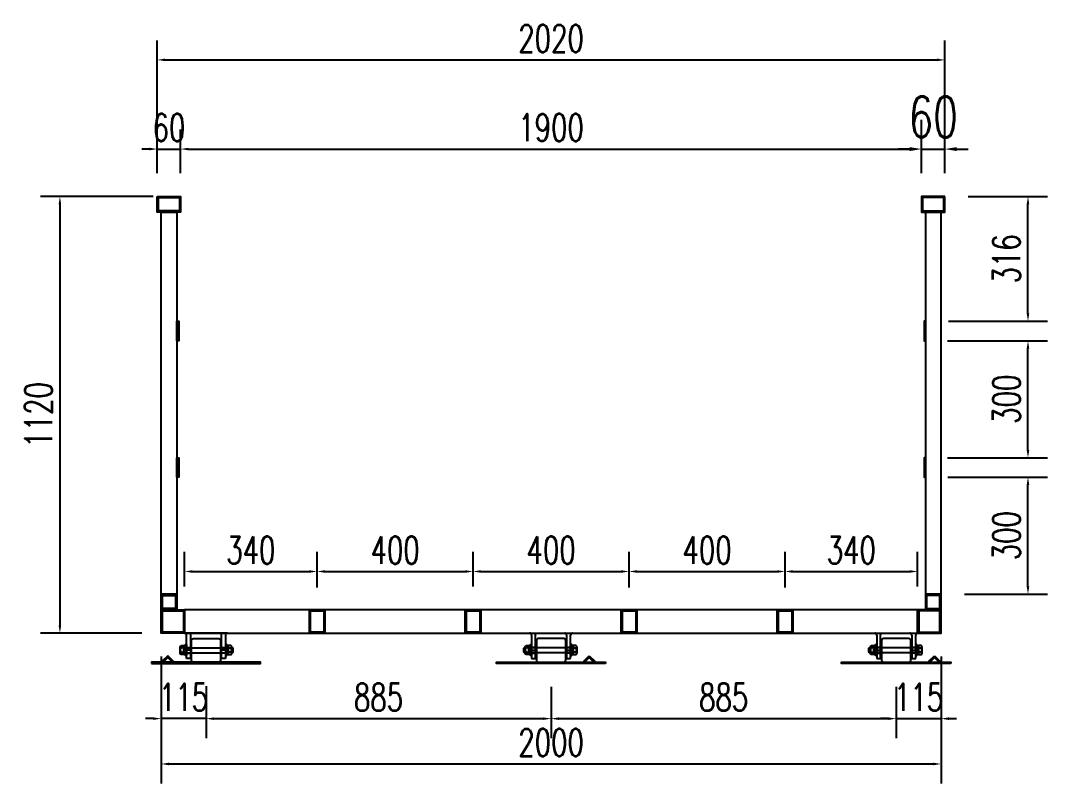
# Model space of a CAD drawing. Header units: millimetres. Extents: x -1442555 to -1216736, y 1446954 to 1531173.
# Drawn here: x -1219370 to -1216736, y 1477213 to 1479170 of the extents above; entities that cross this region are included whole.
import ezdxf

# ---------------------------------------------------------------- set-up
doc = ezdxf.new("R2010")
doc.units = ezdxf.units.MM
doc.header["$LTSCALE"] = 10
doc.linetypes.add('ACAD_ISO03W100', pattern=[30, 12, -18])
doc.layers.get('0').update_dxf_attribs({"linetype": 'CONTINUOUS'})
doc.layers.get('DEFPOINTS').update_dxf_attribs({"linetype": 'CONTINUOUS'})
doc.layers.add('PKNG-SIGN', color=7, linetype='CONTINUOUS')
doc.layers.add('W-STEEL_FRAME钢架', color=3, linetype='CONTINUOUS')
doc.styles.add('STANDARD_T3', font='simplex.shx', dxfattribs={"width": 0.7, "bigfont": 'gbcbig.shx'})
doc.dimstyles.new('W&&20', dxfattribs={"dimtxt": 70, "dimasz": 20, "dimexe": 50, "dimexo": 60, "dimgap": 20, "dimtad": 1, "dimdec": 0, "dimzin": 0, "dimdsep": 46, "dimtxsty": 'STANDARD_T3', "dimcen": 0.09, "dimclrd": 1, "dimclre": 1, "dimclrt": 7, "dimazin": 2, "dimtfac": 1, "dimtdec": 0, "dimtix": 1, "dimtmove": 2, "dimatfit": 3, "dimfxl": 100, "dimtolj": 1, "dimtzin": 0, "dimarcsym": 0})
doc.dimstyles.new('W&&30', dxfattribs={"dimtxt": 105, "dimasz": 30, "dimexe": 75, "dimexo": 90, "dimgap": 30, "dimtad": 1, "dimdec": 0, "dimzin": 0, "dimdsep": 46, "dimtxsty": 'STANDARD_T3', "dimcen": 0.09, "dimclrd": 1, "dimclre": 1, "dimclrt": 7, "dimazin": 2, "dimtfac": 1, "dimtdec": 0, "dimtix": 1, "dimtmove": 2, "dimatfit": 3, "dimfxl": 100, "dimtolj": 1, "dimtzin": 0, "dimarcsym": 0})

# ---------------------------------------------------------------- blocks, each defined once
blk = doc.blocks.new('*D184')
at = {"layer": 'DEFPOINTS', "color": 0, "transparency": 16777216}
for p in [(-1217052.5, 1478348.9), (-1216786.3, 1478348.9), (-1217052.5, 1478048.9)]:
    blk.add_point(p, dxfattribs=at)
at = {"layer": 'W-STEEL_FRAME钢架', "color": 1, "lineweight": -2, "transparency": 16777216}
for p, q in [((-1216992.5, 1478348.9), (-1216736.3, 1478348.9)), ((-1216786.3, 1478068.9), (-1216786.3, 1478328.9)), ((-1216992.5, 1478048.9), (-1216736.3, 1478048.9))]:
    blk.add_line(p, q, dxfattribs=at)
at = {"layer": 'W-STEEL_FRAME钢架', "color": 1, "transparency": 16777216}
for points in [[(-1216789.6, 1478328.9), (-1216782.9, 1478328.9), (-1216786.3, 1478348.9)], [(-1216789.6, 1478068.9), (-1216782.9, 1478068.9), (-1216786.3, 1478048.9)]]:
    blk.add_solid(points, dxfattribs=at)
at = {"layer": 'W-STEEL_FRAME钢架', "color": 7, "transparency": 16777216, "insert": (-1216841.3, 1478198.9), "char_height": 70, "attachment_point": 5, "rotation": 90, "style": 'STANDARD_T3'}
blk.add_mtext('\\A1;300', dxfattribs=at)
blk = doc.blocks.new('*D185')
at = {"layer": 'DEFPOINTS', "color": 0, "transparency": 16777216}
for p in [(-1216999.9, 1478718.9), (-1216786.3, 1478718.9), (-1217049.9, 1478398.9)]:
    blk.add_point(p, dxfattribs=at)
at = {"layer": 'W-STEEL_FRAME钢架', "color": 1, "lineweight": -2, "transparency": 16777216}
for p, q in [((-1216939.9, 1478718.9), (-1216736.3, 1478718.9)), ((-1216786.3, 1478418.9), (-1216786.3, 1478698.9)), ((-1216989.9, 1478398.9), (-1216736.3, 1478398.9))]:
    blk.add_line(p, q, dxfattribs=at)
at = {"layer": 'W-STEEL_FRAME钢架', "color": 1, "transparency": 16777216}
for points in [[(-1216789.6, 1478698.9), (-1216782.9, 1478698.9), (-1216786.3, 1478718.9)], [(-1216789.6, 1478418.9), (-1216782.9, 1478418.9), (-1216786.3, 1478398.9)]]:
    blk.add_solid(points, dxfattribs=at)
at = {"layer": 'W-STEEL_FRAME钢架', "color": 7, "transparency": 16777216, "insert": (-1216841.3, 1478558.9), "char_height": 70, "attachment_point": 5, "rotation": 90, "style": 'STANDARD_T3'}
blk.add_mtext('\\A1;316', dxfattribs=at)
blk = doc.blocks.new('*D186')
at = {"layer": 'DEFPOINTS', "color": 0, "transparency": 16777216}
for p in [(-1218609.2, 1477757.1), (-1218949.2, 1477658.9), (-1218609.2, 1477655.9)]:
    blk.add_point(p, dxfattribs=at)
at = {"layer": 'W-STEEL_FRAME钢架', "color": 1, "lineweight": -2, "transparency": 16777216}
for p, q in [((-1218949.2, 1477718.9), (-1218949.2, 1477807.1)), ((-1218609.2, 1477715.9), (-1218609.2, 1477807.1)), ((-1218929.2, 1477757.1), (-1218629.2, 1477757.1))]:
    blk.add_line(p, q, dxfattribs=at)
at = {"layer": 'W-STEEL_FRAME钢架', "color": 1, "transparency": 16777216}
for points in [[(-1218929.2, 1477760.4), (-1218929.2, 1477753.8), (-1218949.2, 1477757.1)], [(-1218629.2, 1477760.4), (-1218629.2, 1477753.8), (-1218609.2, 1477757.1)]]:
    blk.add_solid(points, dxfattribs=at)
at = {"layer": 'W-STEEL_FRAME钢架', "color": 7, "transparency": 16777216, "insert": (-1218779.2, 1477812.1), "char_height": 70, "attachment_point": 5, "style": 'STANDARD_T3'}
blk.add_mtext('\\A1;340', dxfattribs=at)
blk = doc.blocks.new('*D187')
at = {"layer": 'DEFPOINTS', "color": 0, "transparency": 16777216}
for p in [(-1217052.2, 1477998.9), (-1216786.3, 1477998.9), (-1217009.4, 1477698.9)]:
    blk.add_point(p, dxfattribs=at)
at = {"layer": 'W-STEEL_FRAME钢架', "color": 1, "lineweight": -2, "transparency": 16777216}
for p, q in [((-1216992.2, 1477998.9), (-1216736.3, 1477998.9)), ((-1216786.3, 1477718.9), (-1216786.3, 1477978.9)), ((-1216949.4, 1477698.9), (-1216736.3, 1477698.9))]:
    blk.add_line(p, q, dxfattribs=at)
at = {"layer": 'W-STEEL_FRAME钢架', "color": 1, "transparency": 16777216}
for points in [[(-1216789.6, 1477978.9), (-1216782.9, 1477978.9), (-1216786.3, 1477998.9)], [(-1216789.6, 1477718.9), (-1216782.9, 1477718.9), (-1216786.3, 1477698.9)]]:
    blk.add_solid(points, dxfattribs=at)
at = {"layer": 'W-STEEL_FRAME钢架', "color": 7, "transparency": 16777216, "insert": (-1216841.3, 1477848.9), "char_height": 70, "attachment_point": 5, "rotation": 90, "style": 'STANDARD_T3'}
blk.add_mtext('\\A1;300', dxfattribs=at)
blk = doc.blocks.new('*D188')
at = {"layer": 'DEFPOINTS', "color": 0, "transparency": 16777216}
for p in [(-1218969.3, 1478718.9), (-1219268.9, 1477598.9), (-1218999.2, 1477598.9)]:
    blk.add_point(p, dxfattribs=at)
at = {"layer": 'W-STEEL_FRAME钢架', "color": 1, "lineweight": -2, "transparency": 16777216}
for p, q in [((-1219029.3, 1478718.9), (-1219318.9, 1478718.9)), ((-1219268.9, 1478698.9), (-1219268.9, 1477618.9)), ((-1219059.2, 1477598.9), (-1219318.9, 1477598.9))]:
    blk.add_line(p, q, dxfattribs=at)
at = {"layer": 'W-STEEL_FRAME钢架', "color": 1, "transparency": 16777216}
for points in [[(-1219272.2, 1478698.9), (-1219265.6, 1478698.9), (-1219268.9, 1478718.9)], [(-1219272.2, 1477618.9), (-1219265.6, 1477618.9), (-1219268.9, 1477598.9)]]:
    blk.add_solid(points, dxfattribs=at)
at = {"layer": 'W-STEEL_FRAME钢架', "color": 7, "transparency": 16777216, "insert": (-1219323.9, 1478158.9), "char_height": 70, "attachment_point": 5, "rotation": 90, "style": 'STANDARD_T3'}
blk.add_mtext('\\A1;1120', dxfattribs=at)
blk = doc.blocks.new('*D189')
at = {"layer": 'DEFPOINTS', "color": 0, "transparency": 16777216}
for p in [(-1217059.4, 1478840.5), (-1218959.2, 1478718.9), (-1217059.4, 1478718.9)]:
    blk.add_point(p, dxfattribs=at)
at = {"layer": 'W-STEEL_FRAME钢架', "color": 1, "lineweight": -2, "transparency": 16777216}
for p, q in [((-1218959.2, 1478778.9), (-1218959.2, 1478890.5)), ((-1217059.4, 1478778.9), (-1217059.4, 1478890.5)), ((-1218939.2, 1478840.5), (-1217079.4, 1478840.5))]:
    blk.add_line(p, q, dxfattribs=at)
at = {"layer": 'W-STEEL_FRAME钢架', "color": 1, "transparency": 16777216}
for points in [[(-1218939.2, 1478843.9), (-1218939.2, 1478837.2), (-1218959.2, 1478840.5)], [(-1217079.4, 1478843.9), (-1217079.4, 1478837.2), (-1217059.4, 1478840.5)]]:
    blk.add_solid(points, dxfattribs=at)
at = {"layer": 'W-STEEL_FRAME钢架', "color": 7, "transparency": 16777216, "insert": (-1218009.3, 1478895.5), "char_height": 70, "attachment_point": 5, "style": 'STANDARD_T3'}
blk.add_mtext('\\A1;1900', dxfattribs=at)
blk = doc.blocks.new('*D190')
at = {"layer": 'DEFPOINTS', "color": 0, "transparency": 16777216}
for p in [(-1216999.4, 1479069.2), (-1219019.2, 1478718.9), (-1216999.4, 1478718.9)]:
    blk.add_point(p, dxfattribs=at)
at = {"layer": 'W-STEEL_FRAME钢架', "color": 1, "lineweight": -2, "transparency": 16777216}
for p, q in [((-1219019.2, 1478778.9), (-1219019.2, 1479119.2)), ((-1216999.4, 1478778.9), (-1216999.4, 1479119.2)), ((-1218999.2, 1479069.2), (-1217019.4, 1479069.2))]:
    blk.add_line(p, q, dxfattribs=at)
at = {"layer": 'W-STEEL_FRAME钢架', "color": 1, "transparency": 16777216}
for points in [[(-1218999.2, 1479072.6), (-1218999.2, 1479065.9), (-1219019.2, 1479069.2)], [(-1217019.4, 1479072.6), (-1217019.4, 1479065.9), (-1216999.4, 1479069.2)]]:
    blk.add_solid(points, dxfattribs=at)
at = {"layer": 'W-STEEL_FRAME钢架', "color": 7, "transparency": 16777216, "insert": (-1218009.3, 1479124.2), "char_height": 70, "attachment_point": 5, "style": 'STANDARD_T3'}
blk.add_mtext('\\A1;2020', dxfattribs=at)
blk = doc.blocks.new('*U140')
for points in [[(-20, 30), (20, 30), (20, -30), (-20, -30)], [(-17, 27), (17, 27), (17, -27), (-17, -27)]]:
    blk.add_lwpolyline(points, close=True)
blk = doc.blocks.new('*U139')
at = {"color": 0, "linetype": 'ByBlock', "lineweight": -2}
for p in [(0, 0), (400, 0), (800, 0)]:
    blk.add_blockref('*U140', p, dxfattribs=at)
at = {"color": 0, "linetype": 'ByBlock', "lineweight": -2, "transparency": 16777216}
blk.add_blockref('*U140', (1200, 0), dxfattribs=at)
blk = doc.blocks.new('*D247')
at = {"layer": 'DEFPOINTS', "color": 0, "transparency": 16777216}
for p in [(-1218959.2, 1478840.5), (-1219019.2, 1478718.9), (-1218959.2, 1478718.9)]:
    blk.add_point(p, dxfattribs=at)
at = {"layer": 'W-STEEL_FRAME钢架', "color": 1, "lineweight": -2, "transparency": 16777216}
for p, q in [((-1219019.2, 1478778.9), (-1219019.2, 1478890.5)), ((-1218959.2, 1478778.9), (-1218959.2, 1478890.5)), ((-1219039.2, 1478840.5), (-1219059.2, 1478840.5)), ((-1219019.2, 1478840.5), (-1218959.2, 1478840.5)), ((-1218939.2, 1478840.5), (-1218919.2, 1478840.5))]:
    blk.add_line(p, q, dxfattribs=at)
at = {"layer": 'W-STEEL_FRAME钢架', "color": 1, "transparency": 16777216}
for points in [[(-1219039.2, 1478843.9), (-1219039.2, 1478837.2), (-1219019.2, 1478840.5)], [(-1218939.2, 1478843.9), (-1218939.2, 1478837.2), (-1218959.2, 1478840.5)]]:
    blk.add_solid(points, dxfattribs=at)
at = {"layer": 'W-STEEL_FRAME钢架', "color": 7, "transparency": 16777216, "insert": (-1218989.2, 1478895.5), "char_height": 70, "attachment_point": 5, "style": 'STANDARD_T3'}
blk.add_mtext('\\A1;60', dxfattribs=at)
blk = doc.blocks.new('*D238')
at = {"layer": 'DEFPOINTS', "color": 0, "transparency": 16777216}
for p in [(-1219009.2, 1477598.9), (-1217009.2, 1477598.9), (-1217009.2, 1477263.4)]:
    blk.add_point(p, dxfattribs=at)
at = {"layer": 'W-STEEL_FRAME钢架', "color": 1, "lineweight": -2, "transparency": 16777216}
for p, q in [((-1219009.2, 1477538.9), (-1219009.2, 1477213.4)), ((-1217009.2, 1477538.9), (-1217009.2, 1477213.4)), ((-1218989.2, 1477263.4), (-1217029.2, 1477263.4))]:
    blk.add_line(p, q, dxfattribs=at)
at = {"layer": 'W-STEEL_FRAME钢架', "color": 1, "transparency": 16777216}
for points in [[(-1218989.2, 1477266.8), (-1218989.2, 1477260.1), (-1219009.2, 1477263.4)], [(-1217029.2, 1477266.8), (-1217029.2, 1477260.1), (-1217009.2, 1477263.4)]]:
    blk.add_solid(points, dxfattribs=at)
at = {"layer": 'W-STEEL_FRAME钢架', "color": 7, "transparency": 16777216, "insert": (-1218009.2, 1477318.4), "char_height": 70, "attachment_point": 5, "style": 'STANDARD_T3'}
blk.add_mtext('\\A1;2000', dxfattribs=at)
blk = doc.blocks.new('*D239')
at = {"color": 1, "lineweight": -2, "transparency": 16777216}
for p, q in [((-1218894.2, 1477462.9), (-1218894.2, 1477329.7)), ((-1218009.3, 1477460.9), (-1218009.3, 1477329.7)), ((-1218874.2, 1477379.7), (-1218029.3, 1477379.7))]:
    blk.add_line(p, q, dxfattribs=at)
at = {"color": 1, "transparency": 16777216}
for points in [[(-1218874.2, 1477383), (-1218874.2, 1477376.3), (-1218894.2, 1477379.7)], [(-1218029.3, 1477383), (-1218029.3, 1477376.3), (-1218009.3, 1477379.7)]]:
    blk.add_solid(points, dxfattribs=at)
at = {"layer": 'DEFPOINTS', "color": 0, "transparency": 16777216}
for p in [(-1218894.2, 1477522.9), (-1218009.3, 1477520.9), (-1218009.3, 1477379.7)]:
    blk.add_point(p, dxfattribs=at)
at = {"color": 7, "transparency": 16777216, "insert": (-1218451.7, 1477434.7), "char_height": 70, "attachment_point": 5, "style": 'STANDARD_T3'}
blk.add_mtext('\\A1;885', dxfattribs=at)
blk = doc.blocks.new('*D240')
at = {"color": 1, "lineweight": -2, "transparency": 16777216}
for p, q in [((-1218009.3, 1477460.9), (-1218009.3, 1477329.7)), ((-1217124.2, 1477460.9), (-1217124.2, 1477329.7)), ((-1217989.3, 1477379.7), (-1217144.2, 1477379.7))]:
    blk.add_line(p, q, dxfattribs=at)
at = {"color": 1, "transparency": 16777216}
for points in [[(-1217989.3, 1477383), (-1217989.3, 1477376.3), (-1218009.3, 1477379.7)], [(-1217144.2, 1477383), (-1217144.2, 1477376.3), (-1217124.2, 1477379.7)]]:
    blk.add_solid(points, dxfattribs=at)
at = {"layer": 'DEFPOINTS', "color": 0, "transparency": 16777216}
for p in [(-1218009.3, 1477520.9), (-1217124.2, 1477520.9), (-1217124.2, 1477379.7)]:
    blk.add_point(p, dxfattribs=at)
at = {"color": 7, "transparency": 16777216, "insert": (-1217566.7, 1477434.7), "char_height": 70, "attachment_point": 5, "style": 'STANDARD_T3'}
blk.add_mtext('\\A1;885', dxfattribs=at)
blk = doc.blocks.new('*D241')
at = {"color": 1, "lineweight": -2, "transparency": 16777216}
for p, q in [((-1217009.2, 1477538.9), (-1217009.2, 1477329.7)), ((-1217124.2, 1477460.9), (-1217124.2, 1477329.7)), ((-1217144.2, 1477379.7), (-1217164.2, 1477379.7)), ((-1217124.2, 1477379.7), (-1217009.2, 1477379.7)), ((-1216989.2, 1477379.7), (-1216969.2, 1477379.7))]:
    blk.add_line(p, q, dxfattribs=at)
at = {"color": 1, "transparency": 16777216}
for points in [[(-1217144.2, 1477383), (-1217144.2, 1477376.3), (-1217124.2, 1477379.7)], [(-1216989.2, 1477383), (-1216989.2, 1477376.3), (-1217009.2, 1477379.7)]]:
    blk.add_solid(points, dxfattribs=at)
at = {"layer": 'DEFPOINTS', "color": 0, "transparency": 16777216}
for p in [(-1217009.2, 1477598.9), (-1217124.2, 1477520.9), (-1217009.2, 1477379.7)]:
    blk.add_point(p, dxfattribs=at)
at = {"color": 7, "transparency": 16777216, "insert": (-1217066.7, 1477434.7), "char_height": 70, "attachment_point": 5, "style": 'STANDARD_T3'}
blk.add_mtext('\\A1;115', dxfattribs=at)
blk = doc.blocks.new('*D242')
at = {"color": 1, "lineweight": -2, "transparency": 16777216}
for p, q in [((-1219009.2, 1477538.9), (-1219009.2, 1477329.7)), ((-1218894.2, 1477462.9), (-1218894.2, 1477329.7)), ((-1219029.2, 1477379.7), (-1219049.2, 1477379.7)), ((-1218894.2, 1477379.7), (-1219009.2, 1477379.7)), ((-1218874.2, 1477379.7), (-1218854.2, 1477379.7))]:
    blk.add_line(p, q, dxfattribs=at)
at = {"color": 1, "transparency": 16777216}
for points in [[(-1219029.2, 1477383), (-1219029.2, 1477376.3), (-1219009.2, 1477379.7)], [(-1218874.2, 1477383), (-1218874.2, 1477376.3), (-1218894.2, 1477379.7)]]:
    blk.add_solid(points, dxfattribs=at)
at = {"layer": 'DEFPOINTS', "color": 0, "transparency": 16777216}
for p in [(-1219009.2, 1477598.9), (-1218894.2, 1477522.9), (-1219009.2, 1477379.7)]:
    blk.add_point(p, dxfattribs=at)
at = {"color": 7, "transparency": 16777216, "insert": (-1218951.7, 1477434.7), "char_height": 70, "attachment_point": 5, "style": 'STANDARD_T3'}
blk.add_mtext('\\A1;115', dxfattribs=at)
blk = doc.blocks.new('*D210')
at = {"layer": 'DEFPOINTS', "color": 0, "transparency": 16777216}
for p in [(-1218209.2, 1477757.1), (-1218609.2, 1477655.9), (-1218209.2, 1477658.9)]:
    blk.add_point(p, dxfattribs=at)
at = {"layer": 'W-STEEL_FRAME钢架', "color": 1, "lineweight": -2, "transparency": 16777216}
for p, q in [((-1218609.2, 1477715.9), (-1218609.2, 1477807.1)), ((-1218209.2, 1477718.9), (-1218209.2, 1477807.1)), ((-1218589.2, 1477757.1), (-1218229.2, 1477757.1))]:
    blk.add_line(p, q, dxfattribs=at)
at = {"layer": 'W-STEEL_FRAME钢架', "color": 1, "transparency": 16777216}
for points in [[(-1218589.2, 1477760.4), (-1218589.2, 1477753.8), (-1218609.2, 1477757.1)], [(-1218229.2, 1477760.4), (-1218229.2, 1477753.8), (-1218209.2, 1477757.1)]]:
    blk.add_solid(points, dxfattribs=at)
at = {"layer": 'W-STEEL_FRAME钢架', "color": 7, "transparency": 16777216, "insert": (-1218409.2, 1477812.1), "char_height": 70, "attachment_point": 5, "style": 'STANDARD_T3'}
blk.add_mtext('\\A1;400', dxfattribs=at)
blk = doc.blocks.new('*D211')
at = {"layer": 'DEFPOINTS', "color": 0, "transparency": 16777216}
for p in [(-1217809.2, 1477757.1), (-1218209.2, 1477658.9), (-1217809.2, 1477655.9)]:
    blk.add_point(p, dxfattribs=at)
at = {"layer": 'W-STEEL_FRAME钢架', "color": 1, "lineweight": -2, "transparency": 16777216}
for p, q in [((-1218209.2, 1477718.9), (-1218209.2, 1477807.1)), ((-1217809.2, 1477715.9), (-1217809.2, 1477807.1)), ((-1218189.2, 1477757.1), (-1217829.2, 1477757.1))]:
    blk.add_line(p, q, dxfattribs=at)
at = {"layer": 'W-STEEL_FRAME钢架', "color": 1, "transparency": 16777216}
for points in [[(-1218189.2, 1477760.4), (-1218189.2, 1477753.8), (-1218209.2, 1477757.1)], [(-1217829.2, 1477760.4), (-1217829.2, 1477753.8), (-1217809.2, 1477757.1)]]:
    blk.add_solid(points, dxfattribs=at)
at = {"layer": 'W-STEEL_FRAME钢架', "color": 7, "transparency": 16777216, "insert": (-1218009.2, 1477812.1), "char_height": 70, "attachment_point": 5, "style": 'STANDARD_T3'}
blk.add_mtext('\\A1;400', dxfattribs=at)
blk = doc.blocks.new('*D212')
at = {"layer": 'DEFPOINTS', "color": 0, "transparency": 16777216}
for p in [(-1217409.2, 1477757.1), (-1217809.2, 1477655.9), (-1217409.2, 1477655.9)]:
    blk.add_point(p, dxfattribs=at)
at = {"layer": 'W-STEEL_FRAME钢架', "color": 1, "lineweight": -2, "transparency": 16777216}
for p, q in [((-1217809.2, 1477715.9), (-1217809.2, 1477807.1)), ((-1217409.2, 1477715.9), (-1217409.2, 1477807.1)), ((-1217789.2, 1477757.1), (-1217429.2, 1477757.1))]:
    blk.add_line(p, q, dxfattribs=at)
at = {"layer": 'W-STEEL_FRAME钢架', "color": 1, "transparency": 16777216}
for points in [[(-1217789.2, 1477760.4), (-1217789.2, 1477753.8), (-1217809.2, 1477757.1)], [(-1217429.2, 1477760.4), (-1217429.2, 1477753.8), (-1217409.2, 1477757.1)]]:
    blk.add_solid(points, dxfattribs=at)
at = {"layer": 'W-STEEL_FRAME钢架', "color": 7, "transparency": 16777216, "insert": (-1217609.2, 1477812.1), "char_height": 70, "attachment_point": 5, "style": 'STANDARD_T3'}
blk.add_mtext('\\A1;400', dxfattribs=at)
blk = doc.blocks.new('*D213')
at = {"layer": 'DEFPOINTS', "color": 0, "transparency": 16777216}
for p in [(-1217069.4, 1477757.1), (-1217409.2, 1477655.9), (-1217069.4, 1477658.9)]:
    blk.add_point(p, dxfattribs=at)
at = {"layer": 'W-STEEL_FRAME钢架', "color": 1, "lineweight": -2, "transparency": 16777216}
for p, q in [((-1217409.2, 1477715.9), (-1217409.2, 1477807.1)), ((-1217069.4, 1477718.9), (-1217069.4, 1477807.1)), ((-1217389.2, 1477757.1), (-1217089.4, 1477757.1))]:
    blk.add_line(p, q, dxfattribs=at)
at = {"layer": 'W-STEEL_FRAME钢架', "color": 1, "transparency": 16777216}
for points in [[(-1217389.2, 1477760.4), (-1217389.2, 1477753.8), (-1217409.2, 1477757.1)], [(-1217089.4, 1477760.4), (-1217089.4, 1477753.8), (-1217069.4, 1477757.1)]]:
    blk.add_solid(points, dxfattribs=at)
at = {"layer": 'W-STEEL_FRAME钢架', "color": 7, "transparency": 16777216, "insert": (-1217239.3, 1477812.1), "char_height": 70, "attachment_point": 5, "style": 'STANDARD_T3'}
blk.add_mtext('\\A1;340', dxfattribs=at)
blk = doc.blocks.new('*D209')
at = {"layer": 'DEFPOINTS', "color": 0, "transparency": 16777216}
for p in [(-1216999.4, 1478840.5), (-1217059.4, 1478718.9), (-1216999.4, 1478718.9)]:
    blk.add_point(p, dxfattribs=at)
at = {"layer": 'PKNG-SIGN', "color": 1, "lineweight": -2, "transparency": 16777216}
for p, q in [((-1217059.4, 1478808.9), (-1217059.4, 1478915.5)), ((-1216999.4, 1478808.9), (-1216999.4, 1478915.5)), ((-1217089.4, 1478840.5), (-1217119.4, 1478840.5)), ((-1217059.4, 1478840.5), (-1216999.4, 1478840.5)), ((-1216969.4, 1478840.5), (-1216939.4, 1478840.5))]:
    blk.add_line(p, q, dxfattribs=at)
at = {"layer": 'PKNG-SIGN', "color": 1, "transparency": 16777216}
for points in [[(-1217089.4, 1478845.5), (-1217089.4, 1478835.5), (-1217059.4, 1478840.5)], [(-1216969.4, 1478845.5), (-1216969.4, 1478835.5), (-1216999.4, 1478840.5)]]:
    blk.add_solid(points, dxfattribs=at)
at = {"layer": 'PKNG-SIGN', "color": 7, "transparency": 16777216, "insert": (-1217029.4, 1478923), "char_height": 105, "attachment_point": 5, "style": 'STANDARD_T3'}
blk.add_mtext('\\A1;60', dxfattribs=at)

msp = doc.modelspace()

# ---------------------------------------------------------------- linework, layer by layer
for p, q in [((-1218839.2, 1477598.9), (-1218949.2, 1477598.9)), ((-1218944.2, 1477533.9), (-1218944.2, 1477593.9)), ((-1218934.2, 1477593.9), (-1218934.2, 1477533.9)), ((-1218844.2, 1477593.9), (-1218844.2, 1477533.9)), ((-1218064.3, 1477598.9), (-1217954.3, 1477598.9)), ((-1218059.3, 1477593.9), (-1218059.3, 1477533.9)), ((-1217969.3, 1477593.9), (-1217969.3, 1477533.9)), ((-1217959.3, 1477533.9), (-1217959.3, 1477593.9)), ((-1217179.2, 1477598.9), (-1217069.2, 1477598.9)), ((-1217174.2, 1477593.9), (-1217174.2, 1477533.9)), ((-1217084.2, 1477593.9), (-1217084.2, 1477533.9)), ((-1217074.2, 1477533.9), (-1217074.2, 1477593.9)), ((-1218960.2, 1477562.4), (-1218960.2, 1477548.4)), ((-1218951.2, 1477560.9), (-1218958.2, 1477560.9)), ((-1218947.2, 1477558.7), (-1218951.2, 1477555.4)), ((-1218947.2, 1477556.4), (-1218951.2, 1477553.1)), ((-1218841.2, 1477558.7), (-1218837.2, 1477555.4)), ((-1218841.2, 1477556.4), (-1218837.2, 1477553.1)), ((-1218837.2, 1477560.9), (-1218830.2, 1477560.9)), ((-1218066.3, 1477560.9), (-1218073.3, 1477560.9)), ((-1218062.3, 1477558.7), (-1218066.3, 1477555.4)), ((-1218062.3, 1477556.4), (-1218066.3, 1477553.1)), ((-1217956.3, 1477558.7), (-1217952.3, 1477555.4)), ((-1217956.3, 1477556.4), (-1217952.3, 1477553.1)), ((-1217952.3, 1477560.9), (-1217945.3, 1477560.9)), ((-1217943.3, 1477562.4), (-1217943.3, 1477548.4)), ((-1217181.2, 1477560.9), (-1217188.2, 1477560.9)), ((-1217177.2, 1477558.7), (-1217181.2, 1477555.4)), ((-1217177.2, 1477556.4), (-1217181.2, 1477553.1)), ((-1217071.2, 1477558.7), (-1217067.2, 1477555.4)), ((-1217071.2, 1477556.4), (-1217067.2, 1477553.1)), ((-1217067.2, 1477560.9), (-1217060.2, 1477560.9)), ((-1217058.2, 1477562.4), (-1217058.2, 1477548.4)), ((-1218958.2, 1477549.9), (-1218951.2, 1477549.9)), ((-1218934.2, 1477533.9), (-1218944.2, 1477533.9)), ((-1218830.2, 1477549.9), (-1218837.2, 1477549.9)), ((-1218073.3, 1477549.9), (-1218066.3, 1477549.9)), ((-1217969.3, 1477533.9), (-1217959.3, 1477533.9)), ((-1217945.3, 1477549.9), (-1217952.3, 1477549.9)), ((-1217188.2, 1477549.9), (-1217181.2, 1477549.9)), ((-1217084.2, 1477533.9), (-1217074.2, 1477533.9)), ((-1217060.2, 1477549.9), (-1217067.2, 1477549.9))]:
    msp.add_line(p, q)
at = {"color": 1}
for p, q in [((-1218944.2, 1477561.9), (-1218934.2, 1477561.9)), ((-1218854.2, 1477561.9), (-1218844.2, 1477561.9)), ((-1218049.3, 1477561.9), (-1218059.3, 1477561.9)), ((-1217959.3, 1477561.9), (-1217969.3, 1477561.9)), ((-1217164.2, 1477561.9), (-1217174.2, 1477561.9)), ((-1217074.2, 1477561.9), (-1217084.2, 1477561.9)), ((-1218944.2, 1477547.9), (-1218934.2, 1477547.9)), ((-1218844.2, 1477547.9), (-1218854.2, 1477547.9)), ((-1218059.3, 1477547.9), (-1218049.3, 1477547.9)), ((-1217959.3, 1477547.9), (-1217969.3, 1477547.9)), ((-1217174.2, 1477547.9), (-1217164.2, 1477547.9)), ((-1217074.2, 1477547.9), (-1217084.2, 1477547.9))]:
    msp.add_line(p, q, dxfattribs=at)
at = {"color": 6, "linetype": 'ACAD_ISO03W100'}
for p, q in [((-1218944.2, 1477560.9), (-1218844.2, 1477560.9)), ((-1217959.3, 1477560.9), (-1218059.3, 1477560.9)), ((-1217074.2, 1477560.9), (-1217174.2, 1477560.9)), ((-1218944.2, 1477548.9), (-1218844.2, 1477548.9)), ((-1217959.3, 1477548.9), (-1218059.3, 1477548.9)), ((-1217074.2, 1477548.9), (-1217174.2, 1477548.9))]:
    msp.add_line(p, q, dxfattribs=at)
at = {"color": 2}
for p, q in [((-1218934.2, 1477554.9), (-1218944.2, 1477554.9)), ((-1218844.2, 1477554.9), (-1218854.2, 1477554.9)), ((-1218059.3, 1477554.9), (-1218049.3, 1477554.9)), ((-1217969.3, 1477554.9), (-1217959.3, 1477554.9)), ((-1217174.2, 1477554.9), (-1217164.2, 1477554.9)), ((-1217084.2, 1477554.9), (-1217074.2, 1477554.9))]:
    msp.add_line(p, q, dxfattribs=at)
at = {"color": 4}
for p, q in [((-1218825.2, 1477561.4), (-1218828.2, 1477561.4)), ((-1218828.2, 1477555.4), (-1218824.2, 1477555.4)), ((-1218075.3, 1477555.4), (-1218079.3, 1477555.4)), ((-1218078.3, 1477561.4), (-1218075.3, 1477561.4)), ((-1217190.2, 1477555.4), (-1217194.2, 1477555.4)), ((-1217193.2, 1477561.4), (-1217190.2, 1477561.4)), ((-1218828.2, 1477549.4), (-1218825.2, 1477549.4)), ((-1218075.3, 1477549.4), (-1218078.3, 1477549.4)), ((-1217190.2, 1477549.4), (-1217193.2, 1477549.4))]:
    msp.add_line(p, q, dxfattribs=at)
for points in [[(-1219019.2, 1478718.9), (-1218959.2, 1478718.9), (-1218959.2, 1478678.9), (-1219019.2, 1478678.9)], [(-1219016.2, 1478715.9), (-1218962.2, 1478715.9), (-1218962.2, 1478681.9), (-1219016.2, 1478681.9)], [(-1216999.4, 1478718.9), (-1217059.4, 1478718.9), (-1217059.4, 1478678.9), (-1216999.4, 1478678.9)], [(-1217002.4, 1478715.9), (-1217056.4, 1478715.9), (-1217056.4, 1478681.9), (-1217002.4, 1478681.9)], [(-1219009.2, 1478678.9), (-1218969.2, 1478678.9), (-1218969.2, 1477698.9), (-1219009.2, 1477698.9)], [(-1217009.2, 1478678.9), (-1217049.2, 1478678.9), (-1217049.2, 1477698.9), (-1217009.2, 1477698.9)], [(-1219009.2, 1477698.9), (-1218969.2, 1477698.9), (-1218969.2, 1477658.9), (-1219009.2, 1477658.9)], [(-1219006.2, 1477695.9), (-1218972.2, 1477695.9), (-1218972.2, 1477661.9), (-1219006.2, 1477661.9)], [(-1217009.2, 1477698.9), (-1217049.2, 1477698.9), (-1217049.2, 1477658.9), (-1217009.2, 1477658.9)], [(-1217012.2, 1477695.9), (-1217046.2, 1477695.9), (-1217046.2, 1477661.9), (-1217012.2, 1477661.9)], [(-1219009.2, 1477658.9), (-1218949.2, 1477658.9), (-1218949.2, 1477598.9), (-1219009.2, 1477598.9)], [(-1219006.2, 1477655.9), (-1218952.2, 1477655.9), (-1218952.2, 1477601.9), (-1219006.2, 1477601.9)], [(-1217069.4, 1477658.9), (-1218949.2, 1477658.9), (-1218949.2, 1477598.9), (-1217069.4, 1477598.9)], [(-1217009.2, 1477658.9), (-1217069.2, 1477658.9), (-1217069.2, 1477598.9), (-1217009.2, 1477598.9)], [(-1217012.2, 1477655.9), (-1217066.2, 1477655.9), (-1217066.2, 1477601.9), (-1217012.2, 1477601.9)], [(-1218960.2, 1477563.9), (-1218960.2, 1477560.9), (-1218960.2, 1477549.9), (-1218960.2, 1477546.9)], [(-1218828.2, 1477563.9), (-1218828.2, 1477560.9), (-1218828.2, 1477549.9), (-1218828.2, 1477546.9)], [(-1218824.2, 1477560.4), (-1218826.2, 1477562.4), (-1218826.2, 1477548.4), (-1218824.2, 1477550.4)], [(-1218079.3, 1477560.4), (-1218077.3, 1477562.4), (-1218077.3, 1477548.4), (-1218079.3, 1477550.4)], [(-1218075.3, 1477563.9), (-1218075.3, 1477560.9), (-1218075.3, 1477549.9), (-1218075.3, 1477546.9)], [(-1217943.3, 1477563.9), (-1217943.3, 1477560.9), (-1217943.3, 1477549.9), (-1217943.3, 1477546.9)], [(-1217194.2, 1477560.4), (-1217192.2, 1477562.4), (-1217192.2, 1477548.4), (-1217194.2, 1477550.4)], [(-1217190.2, 1477563.9), (-1217190.2, 1477560.9), (-1217190.2, 1477549.9), (-1217190.2, 1477546.9)], [(-1217058.2, 1477563.9), (-1217058.2, 1477560.9), (-1217058.2, 1477549.9), (-1217058.2, 1477546.9)], [(-1218992.2, 1477541.1), (-1219006.3, 1477527), (-1219004.2, 1477524.9), (-1218992.2, 1477536.9), (-1218980.1, 1477524.9), (-1218978, 1477527)], [(-1217911.3, 1477541.1), (-1217897.2, 1477527), (-1217899.3, 1477524.9), (-1217911.3, 1477536.9), (-1217923.3, 1477524.9), (-1217925.5, 1477527)], [(-1217026.2, 1477541.1), (-1217012.1, 1477527), (-1217014.2, 1477524.9), (-1217026.2, 1477536.9), (-1217038.2, 1477524.9), (-1217040.3, 1477527)], [(-1219034.2, 1477520.9), (-1218754.2, 1477520.9), (-1218754.2, 1477524.9), (-1219034.2, 1477524.9)], [(-1217869.3, 1477520.9), (-1218149.3, 1477520.9), (-1218149.3, 1477524.9), (-1217869.3, 1477524.9)], [(-1216984.2, 1477520.9), (-1217264.2, 1477520.9), (-1217264.2, 1477524.9), (-1216984.2, 1477524.9)]]:
    msp.add_lwpolyline(points, close=True)
for points in [[(-1218861.7, 1477524.9), (-1218926.7, 1477524.9, -0.414214), (-1218931.7, 1477529.9), (-1218931.7, 1477579.9, -0.414214), (-1218926.7, 1477584.9), (-1218861.7, 1477584.9, -0.414214), (-1218856.7, 1477579.9), (-1218856.7, 1477529.9, -0.414214)], [(-1218041.8, 1477524.9), (-1217976.8, 1477524.9, 0.414214), (-1217971.8, 1477529.9), (-1217971.8, 1477579.9, 0.414214), (-1217976.8, 1477584.9), (-1218041.8, 1477584.9, 0.414214), (-1218046.8, 1477579.9), (-1218046.8, 1477529.9, 0.414214)], [(-1217156.7, 1477524.9), (-1217091.7, 1477524.9, 0.414214), (-1217086.7, 1477529.9), (-1217086.7, 1477579.9, 0.414214), (-1217091.7, 1477584.9), (-1217156.7, 1477584.9, 0.414214), (-1217161.7, 1477579.9), (-1217161.7, 1477529.9, 0.414214)], [(-1218958.2, 1477566.9), (-1218951.2, 1477566.9), (-1218951.2, 1477565.9), (-1218947.2, 1477565.9), (-1218947.2, 1477544.9), (-1218951.2, 1477544.9), (-1218951.2, 1477565.9), (-1218951.2, 1477543.9), (-1218958.2, 1477543.9, -0.666667), (-1218958.2, 1477549.9, -0.363636), (-1218958.2, 1477560.9, -0.666667)], [(-1218830.2, 1477566.9), (-1218837.2, 1477566.9), (-1218837.2, 1477565.9), (-1218841.2, 1477565.9), (-1218841.2, 1477544.9), (-1218837.2, 1477544.9), (-1218837.2, 1477565.9), (-1218837.2, 1477543.9), (-1218830.2, 1477543.9, 0.666667), (-1218830.2, 1477549.9, 0.363636), (-1218830.2, 1477560.9, 0.666667)], [(-1218073.3, 1477566.9), (-1218066.3, 1477566.9), (-1218066.3, 1477565.9), (-1218062.3, 1477565.9), (-1218062.3, 1477544.9), (-1218066.3, 1477544.9), (-1218066.3, 1477565.9), (-1218066.3, 1477543.9), (-1218073.3, 1477543.9, -0.666667), (-1218073.3, 1477549.9, -0.363636), (-1218073.3, 1477560.9, -0.666667)], [(-1217945.3, 1477566.9), (-1217952.3, 1477566.9), (-1217952.3, 1477565.9), (-1217956.3, 1477565.9), (-1217956.3, 1477544.9), (-1217952.3, 1477544.9), (-1217952.3, 1477565.9), (-1217952.3, 1477543.9), (-1217945.3, 1477543.9, 0.666667), (-1217945.3, 1477549.9, 0.363636), (-1217945.3, 1477560.9, 0.666667)], [(-1217188.2, 1477566.9), (-1217181.2, 1477566.9), (-1217181.2, 1477565.9), (-1217177.2, 1477565.9), (-1217177.2, 1477544.9), (-1217181.2, 1477544.9), (-1217181.2, 1477565.9), (-1217181.2, 1477543.9), (-1217188.2, 1477543.9, -0.666667), (-1217188.2, 1477549.9, -0.363636), (-1217188.2, 1477560.9, -0.666667)], [(-1217060.2, 1477566.9), (-1217067.2, 1477566.9), (-1217067.2, 1477565.9), (-1217071.2, 1477565.9), (-1217071.2, 1477544.9), (-1217067.2, 1477544.9), (-1217067.2, 1477565.9), (-1217067.2, 1477543.9), (-1217060.2, 1477543.9, 0.666667), (-1217060.2, 1477549.9, 0.363636), (-1217060.2, 1477560.9, 0.666667)]]:
    msp.add_lwpolyline(points, format="xyb", close=True)
for points in [[(-1218844.2, 1477533.9), (-1218854.2, 1477533.9), (-1218854.2, 1477593.9, 0.414214), (-1218859.2, 1477598.9)], [(-1218059.3, 1477533.9), (-1218049.3, 1477533.9), (-1218049.3, 1477593.9, -0.414214), (-1218044.3, 1477598.9)], [(-1217174.2, 1477533.9), (-1217164.2, 1477533.9), (-1217164.2, 1477593.9, -0.414214), (-1217159.2, 1477598.9)]]:
    msp.add_lwpolyline(points, format="xyb")
for points in [[(-1218947.2, 1477541.9), (-1218947.2, 1477569.9), (-1218944.2, 1477569.9), (-1218944.2, 1477541.9), (-1218947.2, 1477541.9), (-1218947.2, 1477542.9)], [(-1218841.2, 1477541.9), (-1218841.2, 1477569.9), (-1218844.2, 1477569.9), (-1218844.2, 1477541.9), (-1218841.2, 1477541.9), (-1218841.2, 1477542.9)], [(-1218826.2, 1477562.4), (-1218828.2, 1477562.4), (-1218828.2, 1477548.4), (-1218826.2, 1477548.4)], [(-1218077.3, 1477562.4), (-1218075.3, 1477562.4), (-1218075.3, 1477548.4), (-1218077.3, 1477548.4)], [(-1218062.3, 1477541.9), (-1218062.3, 1477569.9), (-1218059.3, 1477569.9), (-1218059.3, 1477541.9), (-1218062.3, 1477541.9), (-1218062.3, 1477542.9)], [(-1217956.3, 1477541.9), (-1217956.3, 1477569.9), (-1217959.3, 1477569.9), (-1217959.3, 1477541.9), (-1217956.3, 1477541.9), (-1217956.3, 1477542.9)], [(-1217192.2, 1477562.4), (-1217190.2, 1477562.4), (-1217190.2, 1477548.4), (-1217192.2, 1477548.4)], [(-1217177.2, 1477541.9), (-1217177.2, 1477569.9), (-1217174.2, 1477569.9), (-1217174.2, 1477541.9), (-1217177.2, 1477541.9), (-1217177.2, 1477542.9)], [(-1217071.2, 1477541.9), (-1217071.2, 1477569.9), (-1217074.2, 1477569.9), (-1217074.2, 1477541.9), (-1217071.2, 1477541.9), (-1217071.2, 1477542.9)]]:
    msp.add_lwpolyline(points)
for centre, start, end in [((-1218949.2, 1477593.9), 0, 90), ((-1218929.2, 1477593.9), 90, 180), ((-1218839.2, 1477593.9), 90, 180), ((-1218064.3, 1477593.9), 0, 90), ((-1217974.3, 1477593.9), 0, 90), ((-1217954.3, 1477593.9), 90, 180), ((-1217179.2, 1477593.9), 0, 90), ((-1217089.2, 1477593.9), 0, 90), ((-1217069.2, 1477593.9), 90, 180)]:
    msp.add_arc(centre, 5, start, end)
at = {"layer": 'W-STEEL_FRAME钢架'}
for points in [[(-1218969.2, 1478398.9), (-1218964.2, 1478398.9), (-1218964.2, 1478348.9), (-1218969.2, 1478348.9)], [(-1217049.2, 1478398.9), (-1217052.2, 1478398.9), (-1217052.2, 1478348.9), (-1217049.2, 1478348.9)], [(-1218969.2, 1478048.9), (-1218964.2, 1478048.9), (-1218964.2, 1477998.9), (-1218969.2, 1477998.9)], [(-1217049.2, 1478048.9), (-1217052.2, 1478048.9), (-1217052.2, 1477998.9), (-1217049.2, 1477998.9)]]:
    msp.add_lwpolyline(points, close=True, dxfattribs=at)

# ---------------------------------------------------------------- block references
msp.add_blockref('*U139', (-1218609.2, 1477628.9))

# ---------------------------------------------------------------- dimensions: what is measured, and where the dimension line sits
for base, p1, p2, picture, middle in [((-1219009.2, 1477379.7), (-1218894.2, 1477522.9), (-1219009.2, 1477598.9), '*D242', (-1218951.7, 1477434.7)), ((-1217009.2, 1477379.7), (-1217124.2, 1477520.9), (-1217009.2, 1477598.9), '*D241', (-1217066.7, 1477434.7)), ((-1218009.3, 1477379.7), (-1218894.2, 1477522.9), (-1218009.3, 1477520.9), '*D239', (-1218451.7, 1477434.7)), ((-1217124.2, 1477379.7), (-1218009.3, 1477520.9), (-1217124.2, 1477520.9), '*D240', (-1217566.7, 1477434.7))]:
    dim = msp.add_linear_dim(base=base, p1=p1, p2=p2, dimstyle='W&&20')
    dim.commit()
    dim.dimension.update_dxf_attribs({"geometry": picture, "text_midpoint": middle})
at = {"layer": 'PKNG-SIGN', "color": 1}
dim = msp.add_linear_dim(base=(-1216999.4, 1478840.5), p1=(-1217059.4, 1478718.9), p2=(-1216999.4, 1478718.9), dimstyle='W&&30', dxfattribs=at)
dim.commit()
dim.dimension.update_dxf_attribs({"geometry": '*D209', "text_midpoint": (-1217029.4, 1478923)})
at = {"layer": 'W-STEEL_FRAME钢架'}
for base, p1, p2, picture, middle in [((-1216999.4, 1479069.2), (-1219019.2, 1478718.9), (-1216999.4, 1478718.9), '*D190', (-1218009.3, 1479124.2)), ((-1218959.2, 1478840.5), (-1219019.2, 1478718.9), (-1218959.2, 1478718.9), '*D247', (-1218989.2, 1478895.5)), ((-1217059.4, 1478840.5), (-1218959.2, 1478718.9), (-1217059.4, 1478718.9), '*D189', (-1218009.3, 1478895.5)), ((-1218609.2, 1477757.1), (-1218949.2, 1477658.9), (-1218609.2, 1477655.9), '*D186', (-1218779.2, 1477812.1)), ((-1217009.2, 1477263.4), (-1219009.2, 1477598.9), (-1217009.2, 1477598.9), '*D238', (-1218009.2, 1477318.4))]:
    dim = msp.add_linear_dim(base=base, p1=p1, p2=p2, dimstyle='W&&20', dxfattribs=at)
    dim.commit()
    dim.dimension.update_dxf_attribs({"geometry": picture, "text_midpoint": middle})
for base, p1, p2, picture, middle in [((-1219268.9, 1477598.9), (-1218969.3, 1478718.9), (-1218999.2, 1477598.9), '*D188', (-1219323.9, 1478158.9)), ((-1216786.3, 1478348.9), (-1217052.5, 1478048.9), (-1217052.5, 1478348.9), '*D184', (-1216841.3, 1478198.9)), ((-1216786.3, 1477998.9), (-1217009.4, 1477698.9), (-1217052.2, 1477998.9), '*D187', (-1216841.3, 1477848.9))]:
    dim = msp.add_linear_dim(base=base, p1=p1, p2=p2, angle=90, dimstyle='W&&20', dxfattribs=at)
    dim.commit()
    dim.dimension.update_dxf_attribs({"geometry": picture, "text_midpoint": middle})
dim = msp.add_linear_dim(base=(-1216786.3, 1478718.9), p1=(-1217049.9, 1478398.9), p2=(-1216999.9, 1478718.9), angle=90, text='316', dimstyle='W&&20', dxfattribs=at)
dim.commit()
dim.dimension.update_dxf_attribs({"geometry": '*D185', "text_midpoint": (-1216841.3, 1478558.9)})
at = {"layer": 'W-STEEL_FRAME钢架', "color": 1}
for base, p1, p2, picture, middle in [((-1218209.2, 1477757.1), (-1218609.2, 1477655.9), (-1218209.2, 1477658.9), '*D210', (-1218409.2, 1477812.1)), ((-1217809.2, 1477757.1), (-1218209.2, 1477658.9), (-1217809.2, 1477655.9), '*D211', (-1218009.2, 1477812.1)), ((-1217409.2, 1477757.1), (-1217809.2, 1477655.9), (-1217409.2, 1477655.9), '*D212', (-1217609.2, 1477812.1)), ((-1217069.4, 1477757.1), (-1217409.2, 1477655.9), (-1217069.4, 1477658.9), '*D213', (-1217239.3, 1477812.1))]:
    dim = msp.add_linear_dim(base=base, p1=p1, p2=p2, dimstyle='W&&20', dxfattribs=at)
    dim.commit()
    dim.dimension.update_dxf_attribs({"geometry": picture, "text_midpoint": middle})

doc.saveas('drawing.dxf')
